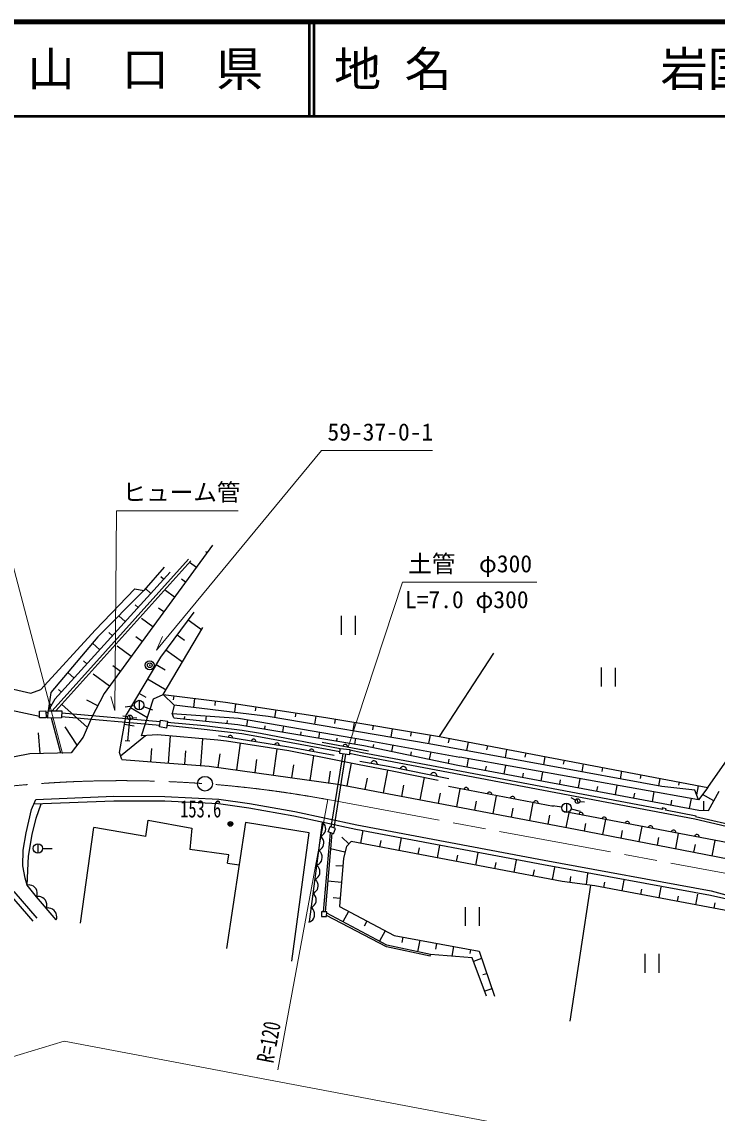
# Model space of a CAD drawing. Units: millimetres, scale not verified. Extents: x 40000 to 680000, y 20000 to 380000.
# Drawn here: x 337275 to 411030, y 264195 to 380000 of the extents above; entities that cross this region are included whole.
import ezdxf
from ezdxf.enums import TextEntityAlignment as Align

# ---------------------------------------------------------------- set-up
doc = ezdxf.new("R2010")
doc.units = ezdxf.units.MM
doc.header["$LTSCALE"] = 1000
doc.header["$PDMODE"] = 32
doc.header["$PDSIZE"] = 500
doc.linetypes.add('CHAIN', pattern=[18.5, 12, -1.5, 3.5, -1.5])
for name, color, linetype, lineweight in [('M-BGD', 7, 'Continuous', 25), ('M-BMK', 2, 'CHAIN', 13), ('M-BMK-HTXT', 7, 'Continuous', 13), ('M-BMK-SRVR', 3, 'Continuous', 25), ('M-STR-HTXT', 7, 'Continuous', 13), ('M-TTL', 2, 'Continuous', 140), ('M-TTL-LINE', 7, 'Continuous', 50)]:
    doc.layers.add(name, color=color, linetype=linetype, lineweight=lineweight)
doc.layers.add('M-OTRS', color=6, linetype='Continuous')
doc.layers.add('M-TTL-TXT', color=7, linetype='Continuous')
doc.styles.add('ＭＳ ゴシック', font='')
doc.styles.get('ＭＳ ゴシック').set_extended_font_data('MS Gothic')

msp = doc.modelspace()

# ---------------------------------------------------------------- linework, layer by layer
at = {"layer": 'M-BGD'}
for p, q in [((357511, 324473), (346002, 308714)), ((356936, 323685), (356809, 323777)), ((340475, 306902), (354942, 322995)), ((340871, 306902), (355213, 322802)), ((352388, 322119), (350223, 319649)), ((355785, 322109), (355067, 322633)), ((352997, 321599), (340789, 308113)), ((352319, 320850), (352028, 321113)), ((354634, 320533), (354211, 320842)), ((345038, 315446), (349261, 319840)), ((350223, 319649), (345340, 314725)), ((349261, 319840), (350223, 319649)), ((350963, 319351), (350404, 319857)), ((353483, 318957), (352510, 319667)), ((349606, 317853), (349299, 318131)), ((352332, 317381), (351782, 317783)), ((355514, 317355), (351969, 312579)), ((348250, 316354), (347568, 316972)), ((351181, 315805), (349953, 316702)), ((354923, 316559), (356328, 315516)), ((371149, 316966), (371143, 314966)), ((372663, 314961), (372669, 316961)), ((339286, 309141), (345038, 315446)), ((346893, 314856), (346518, 315195)), ((352280, 308604), (356460, 315742)), ((345340, 314725), (340357, 308845)), ((345536, 313357), (344769, 314052)), ((350030, 314229), (349353, 314724)), ((353741, 314967), (354531, 314381)), ((348880, 312653), (347396, 313737)), ((352560, 313375), (354312, 312074)), ((381581, 304150), (387351, 313018)), ((410036, 298754), (420220, 313396)), ((344180, 311859), (343821, 312184)), ((347729, 311078), (346923, 311666)), ((351969, 312579), (348332, 306477)), ((351514, 311816), (352495, 311232)), ((342823, 310360), (342154, 310966)), ((346578, 309502), (344839, 310771)), ((398727, 311469), (398720, 309469)), ((400240, 309464), (400247, 311464)), ((334309, 309660), (338213, 308771)), ((350605, 310291), (352579, 309115)), ((338213, 308771), (339286, 309141)), ((340357, 308845), (340051, 306903)), ((340789, 308113), (340051, 306903)), ((341467, 308862), (341157, 309143)), ((346002, 308714), (344682, 306151)), ((349696, 308766), (350420, 308334)), ((349981, 304244), (351229, 308173)), ((351229, 308173), (352280, 308604)), ((352280, 308604), (358893, 307807)), ((353444, 307485), (352280, 308604)), ((353382, 308471), (353332, 308056)), ((355586, 308205), (355471, 307245)), ((339159, 306285), (333599, 307477)), ((340018, 306121), (340051, 306903)), ((340051, 306903), (341502, 306901)), ((340420, 307508), (340170, 307660)), ((344225, 305118), (341493, 307591)), ((341502, 306901), (341497, 306138)), ((345342, 307433), (344171, 308036)), ((349228, 307424), (348241, 307267)), ((348787, 307240), (350591, 306165)), ((349722, 308002), (349722, 307002)), ((350194, 307335), (351137, 307002)), ((353444, 307485), (353217, 306605)), ((363396, 306304), (353444, 307485)), ((357791, 307940), (357733, 307461)), ((358893, 307807), (369518, 306171)), ((359955, 307643), (359815, 306729)), ((362081, 307316), (362016, 306896)), ((364206, 306989), (364082, 306188)), ((339135, 306856), (339831, 306873)), ((339165, 306141), (339135, 306856)), ((339843, 306148), (339165, 306141)), ((339831, 306873), (339843, 306148)), ((340041, 306664), (339834, 306660)), ((340028, 306364), (339839, 306360)), ((341497, 306138), (340018, 306121)), ((341419, 302404), (340417, 306126)), ((351915, 305322), (341465, 306244)), ((351950, 305721), (341500, 306642)), ((344682, 306151), (343768, 304085)), ((347625, 302463), (348332, 306477)), ((348491, 306235), (347998, 306317)), ((348711, 305945), (348472, 303686)), ((348825, 305960), (348650, 306428)), ((348987, 306182), (349487, 306157)), ((351866, 305177), (351978, 305900)), ((351978, 305900), (352724, 305785)), ((352724, 305785), (352613, 305061)), ((353217, 306605), (360245, 306111)), ((353404, 306156), (353217, 306605)), ((353404, 306156), (360179, 305450)), ((354533, 306038), (354557, 306274)), ((356791, 305803), (356848, 306350)), ((359050, 305568), (359082, 305879)), ((360245, 306111), (373628, 303826)), ((361134, 305289), (361244, 305940)), ((380498, 303396), (363396, 306304)), ((366331, 306662), (366266, 306244)), ((368456, 306334), (368322, 305467)), ((369518, 306171), (381581, 304150)), ((370524, 306002), (370449, 305560)), ((343141, 303256), (341859, 305186)), ((348155, 305474), (349205, 305289)), ((352613, 305061), (351866, 305177)), ((356631, 304906), (352653, 305324)), ((356661, 305280), (352703, 305646)), ((360604, 304431), (356631, 304906)), ((360649, 304799), (356661, 305280)), ((360179, 305450), (373542, 303193)), ((362593, 304489), (360649, 304799)), ((363043, 304967), (363097, 305290)), ((364952, 304644), (365060, 305289)), ((366860, 304322), (366915, 304642)), ((368769, 303999), (368877, 304637)), ((372534, 305666), (372385, 304776)), ((374544, 305329), (374470, 304882)), ((376555, 304992), (376404, 304093)), ((378565, 304655), (378490, 304203)), ((339228, 302359), (339035, 304544)), ((343768, 304085), (342514, 302426)), ((347755, 302100), (350375, 304269)), ((348721, 303660), (348223, 303712)), ((351653, 304349), (349981, 304244)), ((358074, 303788), (351653, 304349)), ((352841, 301334), (353048, 304227)), ((356279, 301088), (356482, 303927)), ((358996, 303673), (358074, 303788)), ((365607, 303028), (358121, 304219)), ((365588, 302646), (358996, 303673)), ((360067, 300613), (360467, 303444)), ((362577, 304089), (360604, 304431)), ((371020, 302550), (362577, 304089)), ((371051, 302859), (362593, 304489)), ((374040, 302595), (369129, 303531)), ((370678, 303677), (370732, 303994)), ((372587, 303354), (372694, 303985)), ((373628, 303826), (383719, 301967)), ((380576, 304319), (380423, 303409)), ((381581, 304150), (410036, 298754)), ((382597, 303958), (382510, 303500)), ((384630, 303572), (384458, 302668)), ((338132, 302336), (331928, 301083)), ((342514, 302426), (338132, 302336)), ((347884, 301738), (347625, 302463)), ((350957, 301481), (351076, 302901)), ((354560, 301211), (354663, 302644)), ((358115, 300889), (358316, 302311)), ((363970, 300061), (364362, 302837)), ((370934, 301579), (365588, 302646)), ((370403, 302150), (365607, 303028)), ((370103, 294537), (371363, 302323)), ((370399, 294489), (371659, 302275)), ((371002, 302365), (371054, 302891)), ((372020, 302233), (371002, 302365)), ((371054, 302891), (372067, 302769)), ((372067, 302769), (372020, 302233)), ((373383, 302088), (372031, 302361)), ((373381, 302445), (372062, 302704)), ((381299, 300948), (373381, 302445)), ((373542, 303193), (383524, 301126)), ((374540, 302986), (374607, 303310)), ((376537, 302573), (376680, 303264)), ((378533, 302159), (378609, 302527)), ((405158, 298859), (380498, 303396)), ((380530, 301746), (380691, 302525)), ((386662, 303187), (386577, 302740)), ((388695, 302801), (388527, 301919)), ((390727, 302416), (390645, 301980)), ((347884, 301738), (351982, 301395)), ((351982, 301395), (357139, 301027)), ((362018, 300337), (362216, 301739)), ((365922, 299785), (366114, 301144)), ((367873, 299509), (368242, 302116)), ((372877, 301201), (370934, 301579)), ((371770, 298912), (372227, 301328)), ((376219, 300571), (372877, 301201)), ((373141, 301556), (376144, 301003)), ((381214, 300594), (373383, 302088)), ((374341, 301420), (374298, 301343)), ((374395, 301481), (374341, 301420)), ((374477, 301538), (374395, 301481)), ((374553, 301566), (374477, 301538)), ((374641, 301578), (374553, 301566)), ((374751, 301558), (374641, 301578)), ((374829, 301515), (374751, 301558)), ((374890, 301461), (374829, 301515)), ((374946, 301380), (374890, 301461)), ((374975, 301303), (374946, 301380)), ((374987, 301216), (374975, 301303)), ((382526, 301333), (382611, 301744)), ((383524, 301126), (409092, 296355)), ((409038, 297440), (383719, 301967)), ((384508, 300942), (384667, 301797)), ((392760, 302030), (392597, 301170)), ((394792, 301645), (394712, 301220)), ((396825, 301259), (396666, 300422)), ((357139, 301027), (370801, 299096)), ((369825, 299233), (370002, 300482)), ((375646, 298179), (376103, 300593)), ((376144, 301003), (382578, 299714)), ((381446, 299510), (376219, 300571)), ((377453, 300826), (377409, 300749)), ((377508, 300886), (377453, 300826)), ((377590, 300941), (377508, 300886)), ((377667, 300969), (377590, 300941)), ((377755, 300980), (377667, 300969)), ((377865, 300958), (377755, 300980)), ((377942, 300914), (377865, 300958)), ((378002, 300859), (377942, 300914)), ((378057, 300777), (378002, 300859)), ((378085, 300700), (378057, 300777)), ((378096, 300612), (378085, 300700)), ((380670, 300182), (380626, 300105)), ((380725, 300242), (380670, 300182)), ((380807, 300297), (380725, 300242)), ((380884, 300325), (380807, 300297)), ((380972, 300336), (380884, 300325)), ((381082, 300314), (380972, 300336)), ((381159, 300270), (381082, 300314)), ((381219, 300215), (381159, 300270)), ((408651, 295377), (381214, 300594)), ((381274, 300132), (381219, 300215)), ((381302, 300055), (381274, 300132)), ((405214, 296404), (381299, 300948)), ((381313, 299968), (381302, 300055)), ((386474, 300575), (386555, 301010)), ((388441, 300208), (388606, 301093)), ((390408, 299841), (390492, 300291)), ((392374, 299474), (392545, 300389)), ((398857, 300874), (398779, 300460)), ((400890, 300488), (400735, 299673)), ((402922, 300103), (402846, 299701)), ((370801, 299096), (395997, 294327)), ((373708, 298545), (373937, 299752)), ((377585, 297812), (377811, 299007)), ((379523, 297445), (379970, 299809)), ((393665, 296742), (382542, 298845)), ((394341, 299107), (394428, 299572)), ((396308, 298740), (396484, 299685)), ((398275, 298373), (398364, 298853)), ((400241, 298006), (400423, 298980)), ((404955, 299717), (404804, 298924)), ((408650, 298485), (405158, 298859)), ((406987, 299332), (406925, 299004)), ((409019, 298946), (408837, 297983)), ((338766, 297496), (347016, 297818)), ((347016, 297818), (352454, 297793)), ((352454, 297793), (358174, 297521)), ((381461, 297078), (381667, 298165)), ((383399, 296711), (383759, 298615)), ((387275, 295978), (387636, 297882)), ((396002, 297420), (395560, 297654)), ((402208, 297639), (402300, 298134)), ((404175, 297272), (404362, 298276)), ((409038, 297440), (408650, 298485)), ((410036, 298754), (409038, 297440)), ((410672, 297350), (409469, 298007)), ((410112, 296326), (411231, 298373)), ((338304, 296404), (338766, 297496)), ((347024, 297318), (338551, 296987)), ((338781, 295511), (339331, 297004)), ((352441, 297293), (347024, 297318)), ((358125, 297022), (352441, 297293)), ((361349, 296544), (358125, 297022)), ((358174, 297521), (361429, 297038)), ((366134, 295705), (361349, 296544)), ((361429, 297038), (366230, 296196)), ((385337, 296345), (385517, 297297)), ((389213, 295611), (389394, 296563)), ((391152, 295244), (391512, 297149)), ((394547, 296663), (393557, 296801)), ((395043, 297094), (395043, 296094)), ((395529, 296480), (396503, 296252)), ((396310, 297069), (396136, 297537)), ((396472, 297278), (396969, 297227)), ((405609, 296498), (405187, 296588)), ((405187, 296588), (405214, 296404)), ((405539, 296342), (405609, 296498)), ((406141, 296905), (406237, 297415)), ((408108, 296538), (408301, 297572)), ((409602, 296340), (409629, 297297)), ((337737, 293926), (338304, 296404)), ((338362, 293756), (338781, 295511)), ((372697, 294288), (366134, 295705)), ((366230, 296196), (372796, 294778)), ((393090, 294878), (393270, 295830)), ((410718, 293153), (394732, 296193)), ((395028, 294511), (395325, 296080)), ((398898, 293766), (399204, 295342)), ((408807, 295716), (405539, 296342)), ((430746, 290278), (408651, 295377)), ((408718, 295669), (430807, 290572)), ((409092, 296355), (410112, 296326)), ((343509, 284350), (344905, 294505)), ((350420, 293540), (344905, 294505)), ((350420, 293540), (350658, 295274)), ((350658, 295274), (355305, 294441)), ((355305, 294441), (355083, 292190)), ((361013, 295056), (358989, 281680)), ((367755, 293953), (361013, 295056)), ((369149, 295054), (367737, 284485)), ((369286, 294945), (369149, 295054)), ((369363, 294844), (369286, 294945)), ((369437, 294713), (369363, 294844)), ((369431, 293987), (369484, 294162)), ((369502, 294523), (369437, 294713)), ((369484, 294162), (369508, 294340)), ((369508, 294340), (369502, 294523)), ((369777, 294039), (369967, 294608)), ((370536, 294418), (369967, 294608)), ((370346, 293849), (370536, 294418)), ((392593, 290543), (372697, 294288)), ((372796, 294778), (392685, 291035)), ((373219, 292836), (373477, 294194)), ((395997, 294327), (426943, 288335)), ((396964, 294140), (397116, 294925)), ((400832, 293391), (400986, 294183)), ((402766, 293016), (403074, 294606)), ((337413, 292108), (337737, 293926)), ((337969, 291478), (338362, 293756)), ((365909, 280340), (367755, 293953)), ((368951, 293567), (369111, 293636)), ((369088, 293458), (368951, 293567)), ((369165, 293357), (369088, 293458)), ((369111, 293636), (369213, 293714)), ((369238, 293226), (369165, 293357)), ((369213, 293714), (369318, 293821)), ((369304, 293036), (369238, 293226)), ((369964, 293976), (369246, 285555)), ((369309, 292853), (369304, 293036)), ((369318, 293821), (369431, 293987)), ((370159, 293911), (369446, 285549)), ((370346, 293849), (369777, 294039)), ((371953, 292768), (371207, 293480)), ((372202, 293029), (371704, 292507)), ((394574, 288787), (372202, 293029)), ((375253, 292451), (375381, 293125)), ((377287, 292065), (377541, 293406)), ((404701, 292642), (404855, 293440)), ((406635, 292267), (406945, 293870)), ((410503, 291518), (410816, 293134)), ((426830, 290155), (410718, 293153)), ((337396, 290429), (337413, 292108)), ((338980, 292783), (338980, 291783)), ((339480, 292283), (340480, 292283)), ((359227, 291620), (355083, 292190)), ((368752, 292080), (368913, 292150)), ((368898, 291964), (368752, 292080)), ((368980, 291856), (368898, 291964)), ((368913, 292150), (369014, 292227)), ((369059, 291716), (368980, 291856)), ((369014, 292227), (369119, 292334)), ((369119, 292334), (369232, 292500)), ((369232, 292500), (369286, 292675)), ((369286, 292675), (369309, 292853)), ((371548, 291877), (370018, 292256)), ((371704, 292507), (371392, 291247)), ((379321, 291680), (379447, 292346)), ((381354, 291294), (381606, 292619)), ((385422, 290523), (385670, 291832)), ((408569, 291893), (408725, 292697)), ((337850, 288396), (337969, 291478)), ((359103, 290716), (359227, 291620)), ((359103, 290716), (360331, 290548)), ((368819, 290651), (368932, 290765)), ((368932, 290765), (369052, 290942)), ((369052, 290942), (369109, 291128)), ((369128, 291513), (369059, 291716)), ((369109, 291128), (369135, 291319)), ((369135, 291319), (369128, 291513)), ((371392, 291247), (370956, 286120)), ((383388, 290908), (383513, 291567)), ((387456, 290137), (387579, 290788)), ((389489, 289751), (389735, 291045)), ((392685, 291035), (410407, 287770)), ((337615, 289118), (337396, 290429)), ((368540, 290494), (368712, 290568)), ((368677, 290385), (368540, 290494)), ((368754, 290284), (368677, 290385)), ((368712, 290568), (368819, 290651)), ((368828, 290153), (368754, 290284)), ((368822, 289427), (368875, 289602)), ((368893, 289963), (368828, 290153)), ((368875, 289602), (368899, 289780)), ((368899, 289780), (368893, 289963)), ((371319, 290392), (370594, 290454)), ((391523, 289366), (391645, 290008)), ((410316, 287278), (392593, 290543)), ((393557, 288980), (393799, 290258)), ((397172, 288447), (397328, 289633)), ((337850, 288396), (337615, 289118)), ((338035, 288419), (337850, 288396)), ((338824, 287149), (337850, 288396)), ((338170, 288402), (338035, 288419)), ((338324, 288360), (338170, 288402)), ((338518, 288268), (338324, 288360)), ((368342, 289007), (368502, 289077)), ((368478, 288898), (368342, 289007)), ((368556, 288797), (368478, 288898)), ((368502, 289077), (368603, 289154)), ((368629, 288666), (368556, 288797)), ((368603, 289154), (368708, 289261)), ((368694, 288476), (368629, 288666)), ((368700, 288293), (368694, 288476)), ((368708, 289261), (368822, 289427)), ((371174, 288683), (369724, 288807)), ((398038, 288334), (394574, 288787)), ((397593, 288392), (395413, 273940)), ((395440, 288674), (395522, 289303)), ((399014, 288149), (399122, 288718)), ((400966, 287781), (401180, 288916)), ((338472, 284565), (336007, 287427)), ((336409, 287726), (338850, 284891)), ((338662, 288137), (338518, 288268)), ((338780, 287985), (338662, 288137)), ((338873, 287814), (338780, 287985)), ((338835, 287135), (338902, 287309)), ((338915, 287604), (338873, 287814)), ((338902, 287309), (338918, 287444)), ((338918, 287444), (338915, 287604)), ((368143, 287520), (368304, 287590)), ((368280, 287411), (368143, 287520)), ((368357, 287310), (368280, 287411)), ((368304, 287590), (368405, 287667)), ((368430, 287179), (368357, 287310)), ((368405, 287667), (368510, 287774)), ((368510, 287774), (368623, 287941)), ((368623, 287941), (368676, 288115)), ((368676, 288115), (368700, 288293)), ((413650, 285384), (398038, 288334)), ((402917, 287412), (403024, 287978)), ((404868, 287043), (405082, 288172)), ((406820, 286674), (406926, 287237)), ((408771, 286306), (408983, 287428)), ((414225, 286429), (410316, 287278)), ((410407, 287770), (414307, 286738)), ((339008, 287180), (338824, 287149)), ((340924, 284708), (338824, 287149)), ((339143, 287170), (339008, 287180)), ((339300, 287136), (339143, 287170)), ((339498, 287053), (339300, 287136)), ((339647, 286928), (339498, 287053)), ((339772, 286782), (339647, 286928)), ((339873, 286616), (339772, 286782)), ((339868, 285936), (339926, 286113)), ((339926, 286408), (339873, 286616)), ((339937, 286248), (339926, 286408)), ((339926, 286113), (339937, 286248)), ((367944, 286033), (368105, 286103)), ((368105, 286103), (368206, 286180)), ((368206, 286180), (368311, 286287)), ((368311, 286287), (368424, 286454)), ((368424, 286454), (368478, 286628)), ((368496, 286989), (368430, 287179)), ((368478, 286628), (368502, 286807)), ((368502, 286807), (368496, 286989)), ((371029, 286974), (370304, 287036)), ((370956, 286120), (376774, 283044)), ((384305, 286066), (384298, 284066)), ((385818, 284061), (385825, 286061)), ((410723, 285937), (410828, 286497)), ((340052, 285967), (339868, 285936)), ((340187, 285957), (340052, 285967)), ((340343, 285923), (340187, 285957)), ((340541, 285840), (340343, 285923)), ((340691, 285715), (340541, 285840)), ((340816, 285569), (340691, 285715)), ((340917, 285403), (340816, 285569)), ((340911, 284723), (340970, 284900)), ((340969, 285195), (340917, 285403)), ((340980, 285035), (340969, 285195)), ((340970, 284900), (340980, 285035)), ((368090, 285917), (367944, 286033)), ((368173, 285809), (368090, 285917)), ((368124, 284718), (368244, 284896)), ((368251, 285670), (368173, 285809)), ((368244, 284896), (368302, 285082)), ((368321, 285467), (368251, 285670)), ((368302, 285082), (368327, 285272)), ((368327, 285272), (368321, 285467)), ((369073, 285560), (369069, 285076)), ((369069, 285076), (369589, 285052)), ((369618, 285543), (369073, 285560)), ((369589, 285052), (369618, 285543)), ((375938, 281832), (369597, 285185)), ((376007, 282022), (369610, 285404)), ((371926, 285607), (371336, 284492)), ((367733, 284447), (367904, 284521)), ((367904, 284521), (368012, 284604)), ((368012, 284604), (368124, 284718)), ((373865, 284582), (373570, 284024)), ((375804, 283556), (375215, 282441)), ((376774, 283044), (385774, 281388)), ((377674, 282878), (377567, 282295)), ((380572, 280843), (375938, 281832)), ((380614, 281038), (376007, 282022)), ((379474, 282547), (379250, 281329)), ((381274, 282216), (381163, 281609)), ((383074, 281885), (382885, 280857)), ((384874, 281553), (384797, 281132)), ((380572, 280843), (380614, 281038)), ((385054, 280683), (380614, 281038)), ((386570, 276623), (385054, 280683)), ((386046, 280591), (385197, 280301)), ((385774, 281388), (387406, 276605)), ((403367, 281095), (403360, 279095)), ((404880, 279089), (404887, 281090)), ((386590, 278996), (386188, 278859)), ((387134, 277402), (386376, 277144))]:
    msp.add_line(p, q, dxfattribs=at)
for centre, radius in [((349722, 307502), 500), ((348738, 306194), 250), ((395043, 296594), 500), ((396223, 297303), 250), ((359397, 294896), 250), ((359397, 294896), 150), ((359397, 294896), 50), ((338980, 292283), 500)]:
    msp.add_circle(centre, radius, dxfattribs=at)
for centre, start, end in [((359395, 304016), 350.96424, 170.96424), ((361864, 303623), 350.96424, 170.96424), ((364333, 303231), 350.96424, 170.96424), ((368005, 302589), 349.62229, 169.62229), ((371584, 303063), 349.20688, 169.20688), ((384419, 298491), 349.2919, 169.29187), ((386875, 298026), 349.2919, 169.29187), ((389332, 297561), 349.2919, 169.29187), ((391789, 297097), 349.2919, 169.29187), ((396585, 295840), 349.23215, 169.23212), ((399041, 295373), 349.23215, 169.23212), ((401497, 294906), 349.23215, 169.23212), ((403953, 294439), 349.23215, 169.23212), ((406409, 293972), 349.23215, 169.23212), ((408865, 293505), 349.23215, 169.23212)]:
    msp.add_arc(centre, 250, start, end, dxfattribs=at)
at = {"layer": 'M-BMK'}
msp.add_line((369738, 297468), (472599, 278399), dxfattribs=at)
msp.add_arc((347863, 179470), 120009, 79.4975, 106.71988, dxfattribs=at)
at = {"layer": 'M-BMK-HTXT'}
msp.add_line((364424, 268803), (369738, 297468), dxfattribs=at)
at = {"layer": 'M-BMK-SRVR'}
for centre, radius in [((350838, 311731), 478), ((356703, 299153), 781)]:
    msp.add_circle(centre, radius, dxfattribs=at)
at = {"layer": 'M-OTRS'}
msp.add_point((350838, 311731), dxfattribs=at)
at = {"layer": 'M-STR-HTXT'}
for p, q in [((351559, 313339), (369067, 334513)), ((369067, 334513), (380818, 334514)), ((341587, 302354), (334072, 330849)), ((347128, 306917), (347333, 328113)), ((347333, 328113), (360209, 328114)), ((371895, 303036), (377636, 320531)), ((377636, 320531), (391887, 320531)), ((351559, 313339), (352191, 314763)), ((347128, 306917), (346722, 308421)), ((200757, 229571), (341779, 271835)), ((341779, 271835), (416817, 257656))]:
    msp.add_line(p, q, dxfattribs=at)
at = {"layer": 'M-TTL'}
msp.add_line((680000, 380000), (40000, 380000), dxfattribs=at)
at = {"layer": 'M-TTL-LINE'}
for p, q in [((367750, 380000), (367750, 370000)), ((368250, 380000), (368250, 370000)), ((40000, 370000), (680000, 370000))]:
    msp.add_line(p, q, dxfattribs=at)

# ---------------------------------------------------------------- texts
at = {"layer": 'M-BGD', "style": 'ＭＳ ゴシック', "width": 0.7}
msp.add_text('153.6', height=1833, rotation=0.003, dxfattribs=at).set_placement((354066, 295024), align=Align.BOTTOM_LEFT)
at = {"layer": 'M-BMK-HTXT', "style": 'ＭＳ ゴシック', "width": 0.7}
msp.add_text('R=120', height=1833, rotation=79.403, dxfattribs=at).set_placement((364493, 269334), align=Align.BOTTOM_LEFT)
at = {"layer": 'M-STR-HTXT', "style": 'ＭＳ ゴシック'}
for s, p in [('59-37-0-1', (369692, 335013)), ('ヒューム管', (347958, 328613)), ('土管\u3000φ300', (378261, 321031)), ('L=7.0 φ300', (377911, 317227))]:
    msp.add_text(s, height=1833, rotation=0.003, dxfattribs=at).set_placement(p, align=Align.BOTTOM_LEFT)
at = {"layer": 'M-TTL-TXT', "style": 'ＭＳ ゴシック'}
msp.add_text('山\u3000口\u3000県', height=3666, dxfattribs=at).set_placement((350375, 375000), align=Align.MIDDLE_CENTER)
for s, p in [('地 名', (370380, 375000)), ('岩国市美和町生見', (405024, 375000))]:
    msp.add_text(s, height=3666, dxfattribs=at).set_placement(p, align=Align.MIDDLE_LEFT)

doc.saveas('drawing.dxf')
